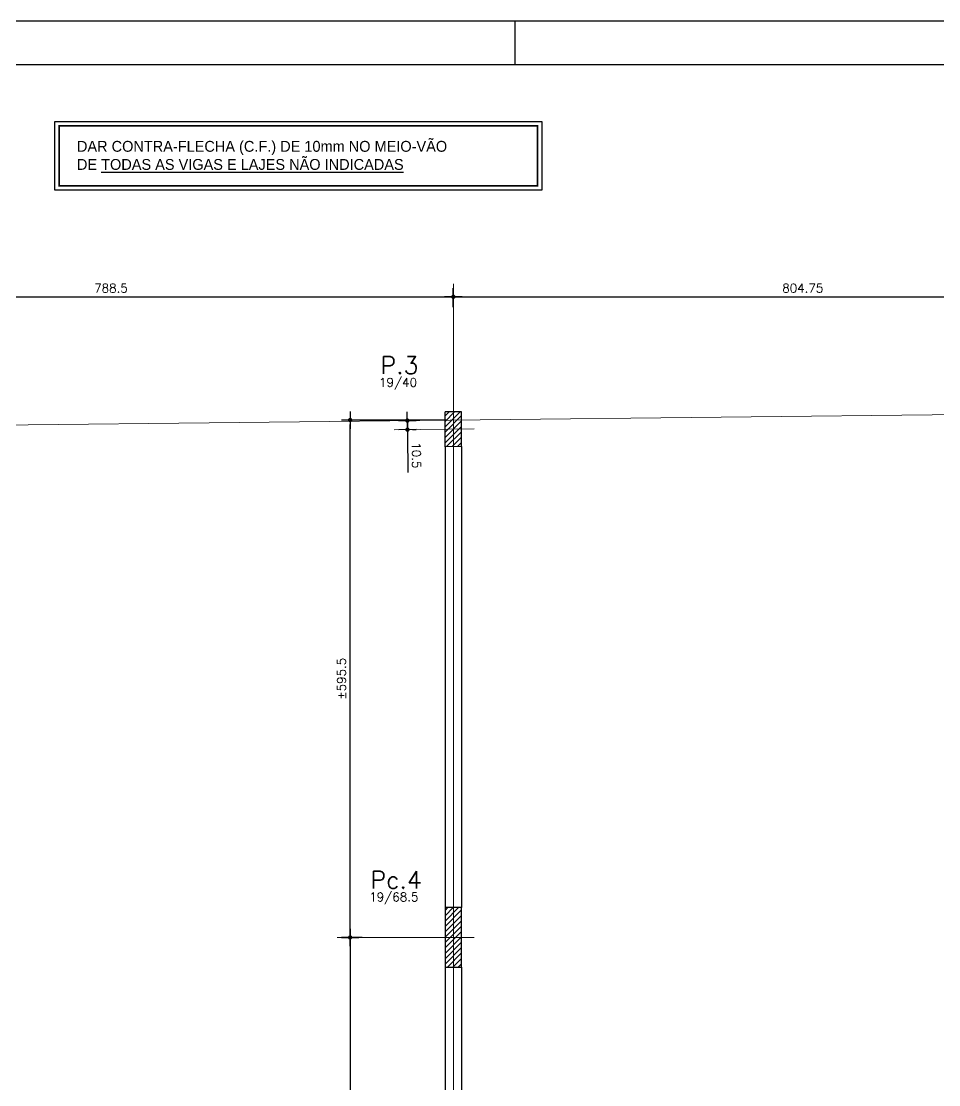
# Model space of a CAD drawing. Header units: inches. Extents: x 17515 to 34518, y -9122 to -4917.
# Drawn here: x 19186 to 20243, y -6141 to -4917 of the extents above; entities that cross this region are included whole.
import ezdxf

# ---------------------------------------------------------------- set-up
doc = ezdxf.new("R2010")
doc.units = ezdxf.units.IN
doc.header["$LTSCALE"] = 50
doc.header["$MEASUREMENT"] = 0
for name, color, linetype in [('CONTRA-FLECHA', 152, 'Continuous'), ('COTA', 6, 'Continuous'), ('FO-HACHURA_PILAR-MORRE', 252, 'Continuous'), ('FOLHA', 7, 'Continuous'), ('P-M', 7, 'Continuous')]:
    doc.layers.add(name, color=color, linetype=linetype)
for name, color, linetype, lineweight in [('FO-Eixos', 150, 'Continuous', 5), ('FO-Textos dos pilares', 3, 'Continuous', 20), ('FO-Vigas', 2, 'Continuous', 30)]:
    doc.layers.add(name, color=color, linetype=linetype, lineweight=lineweight)
doc.styles.add('ROMANS', font='romans.shx')
doc.dimstyles.new('COTA_50', dxfattribs={"dimscale": 5, "dimtxt": 2, "dimasz": 1, "dimexe": 2, "dimexo": 1.5, "dimgap": 1, "dimtad": 1, "dimzin": 12, "dimdsep": 46, "dimtxsty": 'ROMANS', "dimblk1": 'COTA', "dimblk2": 'COTA', "dimsah": 1, "dimcen": -4, "dimdle": 1.5, "dimclrd": 6, "dimclre": 6, "dimclrt": 3, "dimadec": 0, "dimazin": 0, "dimtfac": 1, "dimtofl": 0, "dimtmove": 0, "dimatfit": 3, "dimldrblk": 'COTA', "dimfxl": 1, "dimtolj": 1, "dimtzin": 12, "dimarcsym": 0})

# ---------------------------------------------------------------- blocks, each defined once
blk = doc.blocks.new('COTA')
at = {"layer": 'COTA'}
for p, q in [((2, 0), (-2, 0)), ((0, -2), (0, 2))]:
    blk.add_line(p, q, dxfattribs=at)
at = {"layer": 'COTA', "const_width": 0.5}
blk.add_lwpolyline([(-0.25, 0, 1), (0.25, 0, 1)], format="xyb", close=True, dxfattribs=at)
blk = doc.blocks.new('*D13')
at = {"layer": 'COTA', "color": 6, "lineweight": -2, "transparency": 16777216}
for p, q in [((18895.4, -5245.9), (18895.4, -5224.1)), ((19683.9, -5245.9), (19683.9, -5224.1)), ((18900.4, -5234.1), (19678.9, -5234.1))]:
    blk.add_line(p, q, dxfattribs=at)
at = {"layer": 'Defpoints', "color": 0, "transparency": 16777216}
for p in [(19683.9, -5234.1), (18895.4, -5253.4), (19683.9, -5253.4)]:
    blk.add_point(p, dxfattribs=at)
at = {"layer": 'COTA', "color": 6, "lineweight": -2, "transparency": 16777216, "xscale": 5, "yscale": 5, "zscale": 5, "rotation": 180}
blk.add_blockref('COTA', (18895.4, -5234.1), dxfattribs=at)
at = {"layer": 'COTA', "color": 6, "lineweight": -2, "transparency": 16777216, "xscale": 5, "yscale": 5, "zscale": 5}
blk.add_blockref('COTA', (19683.9, -5234.1), dxfattribs=at)
at = {"layer": 'COTA', "color": 3, "transparency": 16777216, "insert": (19289.7, -5224.1), "char_height": 10, "attachment_point": 5, "style": 'ROMANS'}
blk.add_mtext('\\A1;788.5', dxfattribs=at)
blk = doc.blocks.new('*D14')
at = {"layer": 'COTA', "color": 6, "lineweight": -2, "transparency": 16777216}
for p, q in [((19683.9, -5241.2), (19683.9, -5224.1)), ((20488.7, -5241.2), (20488.7, -5224.1)), ((19688.9, -5234.1), (20483.7, -5234.1))]:
    blk.add_line(p, q, dxfattribs=at)
at = {"layer": 'Defpoints', "color": 0, "transparency": 16777216}
for p in [(20488.7, -5234.1), (19683.9, -5248.7), (20488.7, -5248.7)]:
    blk.add_point(p, dxfattribs=at)
at = {"layer": 'COTA', "color": 6, "lineweight": -2, "transparency": 16777216, "xscale": 5, "yscale": 5, "zscale": 5, "rotation": 180}
blk.add_blockref('COTA', (19683.9, -5234.1), dxfattribs=at)
at = {"layer": 'COTA', "color": 6, "lineweight": -2, "transparency": 16777216, "xscale": 5, "yscale": 5, "zscale": 5}
blk.add_blockref('COTA', (20488.7, -5234.1), dxfattribs=at)
at = {"layer": 'COTA', "color": 3, "transparency": 16777216, "insert": (20086.3, -5224.1), "char_height": 10, "attachment_point": 5, "style": 'ROMANS'}
blk.add_mtext('\\A1;804.75', dxfattribs=at)
blk = doc.blocks.new('*D74')
at = {"layer": 'COTA', "color": 6, "lineweight": -2, "transparency": 16777216}
for p, q in [((19630.9, -5371.6), (19630.9, -5366.6)), ((19637.3, -5376.6), (19641, -5376.5)), ((19637.4, -5387.1), (19641.1, -5387)), ((19631.1, -5392.1), (19631.6, -5436.2))]:
    blk.add_line(p, q, dxfattribs=at)
at = {"layer": 'Defpoints', "color": 0, "transparency": 16777216}
for p in [(19629.8, -5376.7), (19629.9, -5387.2), (19631.1, -5387.1)]:
    blk.add_point(p, dxfattribs=at)
at = {"layer": 'COTA', "color": 6, "lineweight": -2, "transparency": 16777216, "xscale": 5, "yscale": 5, "zscale": 5}
for p, rotation in [((19631, -5376.6), 270.6477120823986), ((19631.1, -5387.1), 90.64771208239861)]:
    blk.add_blockref('COTA', p, dxfattribs=dict(at, rotation=rotation))
at = {"layer": 'COTA', "color": 3, "transparency": 16777216, "insert": (19641.4, -5416.6), "char_height": 10, "attachment_point": 5, "rotation": 270.6477, "style": 'ROMANS'}
blk.add_mtext('\\A1;10.5', dxfattribs=at)
blk = doc.blocks.new('*D75')
at = {"layer": 'COTA', "color": 6, "lineweight": -2, "transparency": 16777216}
for p, q in [((19676.4, -5376), (19555.1, -5376)), ((19565.1, -5966.7), (19565.1, -5381)), ((19569.9, -5971.7), (19555.1, -5971.7))]:
    blk.add_line(p, q, dxfattribs=at)
at = {"layer": 'Defpoints', "color": 0, "transparency": 16777216}
for p in [(19565.1, -5376), (19683.9, -5376), (19577.4, -5971.7)]:
    blk.add_point(p, dxfattribs=at)
at = {"layer": 'COTA', "color": 6, "lineweight": -2, "transparency": 16777216, "xscale": 5, "yscale": 5, "zscale": 5}
for p, rotation in [((19565.1, -5376), 90), ((19565.1, -5971.7), 270)]:
    blk.add_blockref('COTA', p, dxfattribs=dict(at, rotation=rotation))
at = {"layer": 'COTA', "color": 3, "transparency": 16777216, "insert": (19555.1, -5673.8), "char_height": 10, "attachment_point": 5, "rotation": 90, "style": 'ROMANS'}
blk.add_mtext('\\A1;%%P595.5', dxfattribs=at)
blk = doc.blocks.new('*D76')
at = {"layer": 'COTA', "color": 6, "lineweight": -2, "transparency": 16777216}
for p, q in [((19579.1, -5971.7), (19555.1, -5971.7)), ((19565.1, -5976.7), (19565.1, -6562.2)), ((19579.1, -6567.2), (19555.1, -6567.2))]:
    blk.add_line(p, q, dxfattribs=at)
at = {"layer": 'Defpoints', "color": 0, "transparency": 16777216}
for p in [(19586.6, -5971.7), (19565.1, -6567.2), (19586.6, -6567.2)]:
    blk.add_point(p, dxfattribs=at)
at = {"layer": 'COTA', "color": 6, "lineweight": -2, "transparency": 16777216, "xscale": 5, "yscale": 5, "zscale": 5}
for p, rotation in [((19565.1, -5971.7), 90), ((19565.1, -6567.2), 270)]:
    blk.add_blockref('COTA', p, dxfattribs=dict(at, rotation=rotation))
at = {"layer": 'COTA', "color": 3, "transparency": 16777216, "insert": (19555.1, -6269.4), "char_height": 10, "attachment_point": 5, "rotation": 90, "style": 'ROMANS'}
blk.add_mtext('\\A1;595.5', dxfattribs=at)

msp = doc.modelspace()

# ---------------------------------------------------------------- hatches: boundary and pattern name
at = {"layer": 'FO-HACHURA_PILAR-MORRE'}
h = msp.add_hatch(dxfattribs=at)
h.set_pattern_fill('ANSI31', color=256, scale=35)
h.paths.add_polyline_path([(19693.399, -5406.443), (19674.399, -5406.657), (19674.399, -5366.655), (19693.399, -5366.44)])
h = msp.add_hatch(dxfattribs=at)
h.set_pattern_fill('ANSI31', color=256, scale=35)
h.paths.add_polyline_path([(19693.433, -5937.4), (19683.933, -5937.4), (19674.433, -5937.4), (19674.433, -5971.65), (19674.433, -6005.9), (19683.933, -6005.9), (19693.433, -6005.9), (19693.433, -5971.65)])

# ---------------------------------------------------------------- linework, layer by layer
at = {"layer": 'CONTRA-FLECHA', "color": 252}
msp.add_lwpolyline([(19224.913, -5032.21), (19785.954, -5032.21), (19785.954, -5111.248), (19224.913, -5111.248)], close=True, dxfattribs=at)
at = {"layer": 'CONTRA-FLECHA', "color": 252, "const_width": 2}
msp.add_lwpolyline([(19229.913, -5037.21), (19780.954, -5037.21), (19780.954, -5106.248), (19229.913, -5106.248)], close=True, dxfattribs=at)
at = {"layer": 'FO-Eixos'}
for p, q in [((19683.933, -7359.381), (19683.933, -5219.101)), ((21213.399, -5358.757), (18220.169, -5392.596)), ((19707.746, -5386.279), (19615.651, -5387.32)), ((19550.144, -5971.65), (19707.746, -5971.65))]:
    msp.add_line(p, q, dxfattribs=at)
at = {"layer": 'FO-Vigas'}
for p, q in [((19674.399, -5406.657), (19674.399, -5937.65)), ((19693.399, -5406.443), (19693.399, -5937.4)), ((19674.399, -6005.9), (19674.399, -6547.116)), ((19693.399, -6005.9), (19693.399, -6547.116))]:
    msp.add_line(p, q, dxfattribs=at)
at = {"layer": 'FOLHA'}
msp.add_line((19755.129, -4966.857), (19755.129, -4916.857), dxfattribs=at)
at = {"layer": 'FOLHA', "color": 1}
msp.add_line((23410.129, -4966.857), (17640.129, -4966.857), dxfattribs=at)
at = {"layer": 'FOLHA'}
msp.add_lwpolyline([(17515.129, -4916.857), (17515.129, -9121.857), (23455.129, -9121.857), (23455.129, -4916.857)], close=True, dxfattribs=at)
at = {"layer": 'P-M'}
for p, q in [((19693.399, -5366.44), (19674.399, -5366.655)), ((19674.399, -5406.657), (19674.399, -5366.655)), ((19693.399, -5406.443), (19693.399, -5366.44)), ((19693.399, -5406.443), (19674.399, -5406.657))]:
    msp.add_line(p, q, dxfattribs=at)
msp.add_lwpolyline([(19693.433, -5937.4), (19683.933, -5937.4), (19674.433, -5937.4), (19674.433, -5971.65), (19674.433, -6005.9), (19683.933, -6005.9), (19693.433, -6005.9), (19693.433, -5971.65), (19693.433, -5937.4)], close=True, dxfattribs=at)

# ---------------------------------------------------------------- texts
at = {"layer": 'CONTRA-FLECHA', "color": 152, "insert": (19250.529, -5071.365), "char_height": 12.5, "attachment_point": 4, "style": 'ROMANS'}
msp.add_mtext('{\\F.shx|c0;DAR CONTRA-FLECHA (C.F.) DE 10mm NO MEIO-VÃO\\PDE \\LTODAS AS VIGAS E LAJES NÃO INDICADAS}', dxfattribs=at)
at = {"layer": 'FO-Textos dos pilares', "color": 1, "style": 'ROMANS'}
for s, p in [('P.3', (19600.163, -5322.911)), ('Pc.4', (19588.528, -5915.441))]:
    msp.add_text(s, height=20, dxfattribs=at).set_placement(p)
at = {"layer": 'FO-Textos dos pilares', "color": 3, "style": 'ROMANS'}
for s, p in [('19/40', (19598.403, -5337.603)), ('19/68.5', (19587.159, -5930.133))]:
    msp.add_text(s, height=10, dxfattribs=at).set_placement(p)

# ---------------------------------------------------------------- dimensions: what is measured, and where the dimension line sits
at = {"layer": 'COTA'}
for base, p1, p2, picture, middle in [((19683.933, -5234.101), (18895.433, -5253.397), (19683.933, -5253.397), '*D13', (19289.683, -5224.101)), ((20488.683, -5234.101), (19683.933, -5248.737), (20488.683, -5248.737), '*D14', (20086.308, -5224.101))]:
    dim = msp.add_linear_dim(base=base, p1=p1, p2=p2, dimstyle='COTA_50', dxfattribs=at)
    dim.commit()
    dim.dimension.update_dxf_attribs({"geometry": picture, "text_midpoint": middle})
dim = msp.add_linear_dim(base=(19565.144, -5376.048), p1=(19577.422, -5971.65), p2=(19683.933, -5376.048), angle=90, text='%%P595.5', dimstyle='COTA_50', dxfattribs=at)
dim.commit()
dim.dimension.update_dxf_attribs({"geometry": '*D75', "text_midpoint": (19555.144, -5673.849)})
dim = msp.add_aligned_dim(p1=(19629.825, -5376.659), p2=(19629.944, -5387.159), distance=1.149, dimstyle='COTA_50', dxfattribs=at)
dim.commit()
dim.dimension.update_dxf_attribs({"geometry": '*D74', "text_midpoint": (19641.426, -5416.555)})
dim = msp.add_linear_dim(base=(19565.144, -6567.15), p1=(19586.625, -5971.65), p2=(19586.625, -6567.15), angle=90, dimstyle='COTA_50', dxfattribs=at)
dim.commit()
dim.dimension.update_dxf_attribs({"geometry": '*D76', "text_midpoint": (19555.144, -6269.4)})

doc.saveas('drawing.dxf')
